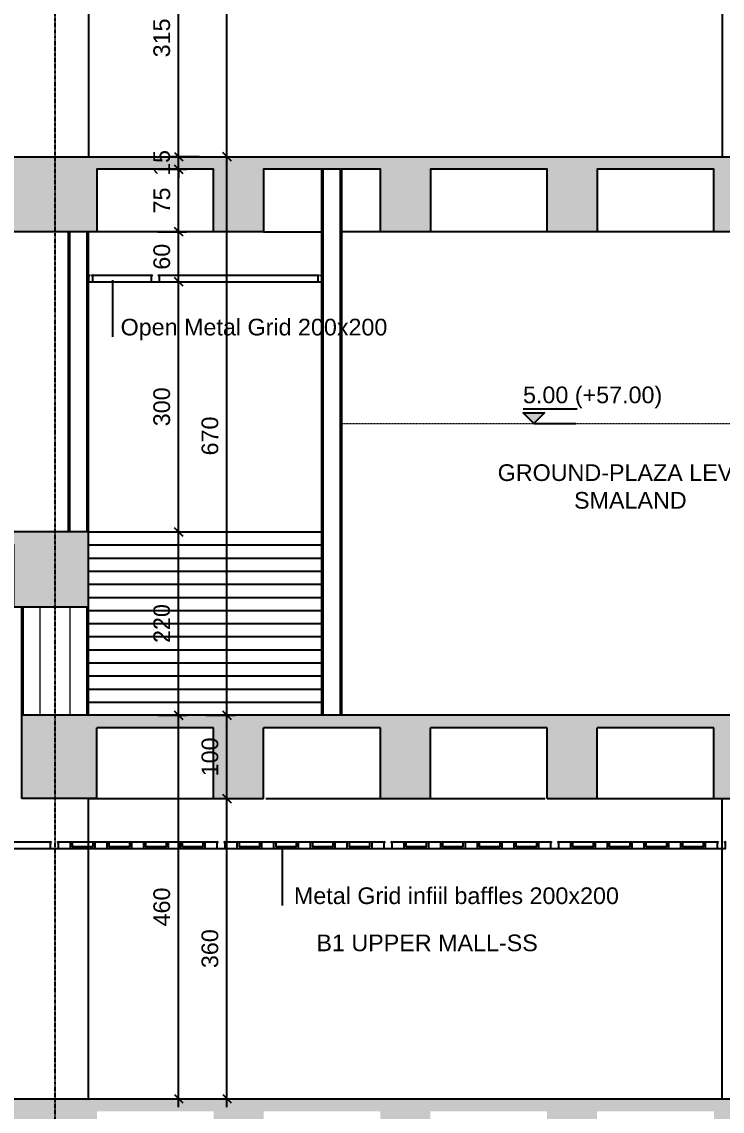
# Model space of a CAD drawing. Header units: centimetres. Extents: x -678439 to 71514, y -426864 to 8594.
# Drawn here: x 47670 to 48510, y 4885 to 6192 of the extents above; entities that cross this region are included whole.
import ezdxf

# ---------------------------------------------------------------- set-up
doc = ezdxf.new("R2010")
doc.units = ezdxf.units.CM
doc.header["$LTSCALE"] = 0.01
doc.header["$MEASUREMENT"] = 0
doc.header["$PDMODE"] = 3
for name, pattern in [('$0$CENTER', [50.8, 31.75, -6.35, 6.35, -6.35]), ('HIDDEN', [9.525, 6.35, -3.175]), ('K5LT_AXLED', [19.5, 15, -1.5, 1.5, -1.5])]:
    doc.linetypes.add(name, pattern=pattern)
doc.layers.get('0').update_dxf_attribs({"lineweight": 0})
doc.layers.get('DefPoints').update_dxf_attribs({"color": 200})
for name, color, linetype in [('$0$V-0_Axis', 8, '$0$CENTER'), ('AR-02', 152, 'Continuous'), ('METAL', 122, 'Continuous'), ('SIVA', 151, 'Continuous'), ('V-0_Dimension', 1, 'Continuous'), ('V-0_Elevation_015', 103, 'Continuous'), ('V-0_Hatch_Concrete', 252, 'Continuous'), ('V-0_Notation_Level_500', 2, 'Continuous'), ('V-0_Text_Tr', 7, 'Continuous'), ('V-2_Column', 160, 'Continuous')]:
    doc.layers.add(name, color=color, linetype=linetype)
doc.layers.add('AI-115', color=4, linetype='Continuous', lineweight=20)
doc.layers.add('AR-HIDDEN', color=9, linetype='HIDDEN', lineweight=18)
doc.styles.add('VIVA_100', font='arial.ttf', dxfattribs={"height": 20})
doc.dimstyles.new('VIVA_100', dxfattribs={"dimscale": 10, "dimtxt": 25, "dimasz": 1, "dimexe": 1, "dimexo": 1, "dimgap": 1, "dimtad": 1, "dimdec": 0, "dimzin": 3, "dimdsep": 46, "dimtxsty": 'VIVA_100', "dimblk": 'OBLIQUE', "dimcen": 0, "dimdle": 1, "dimclrd": 256, "dimclre": 256, "dimclrt": 256, "dimadec": 1, "dimazin": 0, "dimtfac": 0.75, "dimtdec": 0, "dimtix": 1, "dimtmove": 2, "dimatfit": 2, "dimldrblk": 'DOT', "dimfxlon": 1, "dimfrac": 1, "dimtolj": 1, "dimtzin": 0, "dimlwd": -1, "dimlwe": -1, "dimarcsym": 0})

# ---------------------------------------------------------------- blocks, each defined once
blk = doc.blocks.new('_OBLIQUE')
at = {"color": 0, "linetype": 'ByBlock'}
blk.add_line((-0.5, -0.5), (0.5, 0.5), dxfattribs=at)
blk = doc.blocks.new('*D88')
at = {"layer": 'DefPoints', "color": 0, "transparency": 16777216}
for p in [(47777.8, 5360), (47857.8, 5360), (47777.8, 4900)]:
    blk.add_point(p, dxfattribs=at)
at = {"layer": 'V-0_Dimension', "transparency": 16777216}
for p, q in [((47832.8, 5360), (47867.8, 5360)), ((47857.8, 4890), (47857.8, 5370)), ((47832.8, 4900), (47867.8, 4900))]:
    blk.add_line(p, q, dxfattribs=at)
at = {"layer": 'V-0_Dimension', "transparency": 16777216, "xscale": 10, "yscale": 10, "zscale": 10}
for p, rotation in [((47857.8, 5360), 90), ((47857.8, 4900), 270)]:
    blk.add_blockref('_OBLIQUE', p, dxfattribs=dict(at, rotation=rotation))
at = {"layer": 'V-0_Dimension', "transparency": 16777216, "insert": (47837.6, 5130), "char_height": 20, "attachment_point": 5, "rotation": 90, "style": 'VIVA_100'}
blk.add_mtext('\\A1;460 ', dxfattribs=at)
blk = doc.blocks.new('_DOT')
blk.add_line((-0.5, 0), (-1, 0))
at = {"const_width": 0.5}
blk.add_lwpolyline([(-0.25, 0, 1), (0.25, 0, 1)], format="xyb", close=True, dxfattribs=at)
blk = doc.blocks.new('*D89')
at = {"layer": 'DefPoints', "color": 0, "transparency": 16777216}
for p in [(47749.7, 5260), (47915.6, 5260), (47835.6, 4900)]:
    blk.add_point(p, dxfattribs=at)
at = {"layer": 'V-0_Dimension', "transparency": 16777216}
for p, q in [((47915.6, 4890), (47915.6, 5270)), ((47890.6, 5260), (47925.6, 5260)), ((47890.6, 4900), (47925.6, 4900))]:
    blk.add_line(p, q, dxfattribs=at)
at = {"layer": 'V-0_Dimension', "transparency": 16777216, "xscale": 10, "yscale": 10, "zscale": 10}
for p, rotation in [((47915.6, 5260), 90), ((47915.6, 4900), 270)]:
    blk.add_blockref('_OBLIQUE', p, dxfattribs=dict(at, rotation=rotation))
at = {"layer": 'V-0_Dimension', "transparency": 16777216, "insert": (47895.4, 5080), "char_height": 20, "attachment_point": 5, "rotation": 90, "style": 'VIVA_100'}
blk.add_mtext('\\A1;360 ', dxfattribs=at)
blk = doc.blocks.new('*D90')
at = {"layer": 'DefPoints', "color": 0, "transparency": 16777216}
for p in [(47814.7, 5360), (47915.6, 5360), (47749.7, 5260)]:
    blk.add_point(p, dxfattribs=at)
at = {"layer": 'V-0_Dimension', "transparency": 16777216}
for p, q in [((47890.6, 5360), (47925.6, 5360)), ((47915.6, 5250), (47915.6, 5370)), ((47890.6, 5260), (47925.6, 5260))]:
    blk.add_line(p, q, dxfattribs=at)
at = {"layer": 'V-0_Dimension', "transparency": 16777216, "xscale": 10, "yscale": 10, "zscale": 10}
for p, rotation in [((47915.6, 5360), 90), ((47915.6, 5260), 270)]:
    blk.add_blockref('_OBLIQUE', p, dxfattribs=dict(at, rotation=rotation))
at = {"layer": 'V-0_Dimension', "transparency": 16777216, "insert": (47895.4, 5310), "char_height": 20, "attachment_point": 5, "rotation": 90, "style": 'VIVA_100'}
blk.add_mtext('\\A1;100 ', dxfattribs=at)
blk = doc.blocks.new('*D152')
at = {"layer": 'DefPoints', "color": 0, "transparency": 16777216}
for p in [(47749.7, 5580), (47857.8, 5580), (47777.8, 5360)]:
    blk.add_point(p, dxfattribs=at)
at = {"layer": 'V-0_Dimension', "transparency": 16777216}
for p, q in [((47857.8, 5350), (47857.8, 5590)), ((47832.8, 5580), (47867.8, 5580)), ((47832.8, 5360), (47867.8, 5360))]:
    blk.add_line(p, q, dxfattribs=at)
at = {"layer": 'V-0_Dimension', "transparency": 16777216, "xscale": 10, "yscale": 10, "zscale": 10}
for p, rotation in [((47857.8, 5580), 90), ((47857.8, 5360), 270)]:
    blk.add_blockref('_OBLIQUE', p, dxfattribs=dict(at, rotation=rotation))
at = {"layer": 'V-0_Dimension', "transparency": 16777216, "insert": (47837.6, 5470), "char_height": 20, "attachment_point": 5, "rotation": 90, "style": 'VIVA_100'}
blk.add_mtext('\\A1;220 ', dxfattribs=at)
blk = doc.blocks.new('*D153')
at = {"layer": 'DefPoints', "color": 0, "transparency": 16777216}
for p in [(47749.7, 5880), (47857.8, 5880), (47749.7, 5580)]:
    blk.add_point(p, dxfattribs=at)
at = {"layer": 'V-0_Dimension', "transparency": 16777216}
for p, q in [((47857.8, 5570), (47857.8, 5890)), ((47832.8, 5880), (47867.8, 5880)), ((47832.8, 5580), (47867.8, 5580))]:
    blk.add_line(p, q, dxfattribs=at)
at = {"layer": 'V-0_Dimension', "transparency": 16777216, "xscale": 10, "yscale": 10, "zscale": 10}
for p, rotation in [((47857.8, 5880), 90), ((47857.8, 5580), 270)]:
    blk.add_blockref('_OBLIQUE', p, dxfattribs=dict(at, rotation=rotation))
at = {"layer": 'V-0_Dimension', "transparency": 16777216, "insert": (47837.6, 5730), "char_height": 20, "attachment_point": 5, "rotation": 90, "style": 'VIVA_100'}
blk.add_mtext('\\A1;300 ', dxfattribs=at)
blk = doc.blocks.new('*D154')
at = {"layer": 'DefPoints', "color": 0, "transparency": 16777216}
for p in [(47749.7, 5940), (47857.8, 5940), (47749.7, 5880)]:
    blk.add_point(p, dxfattribs=at)
at = {"layer": 'V-0_Dimension', "transparency": 16777216}
for p, q in [((47857.8, 5870), (47857.8, 5950)), ((47832.8, 5940), (47867.8, 5940)), ((47832.8, 5880), (47867.8, 5880))]:
    blk.add_line(p, q, dxfattribs=at)
at = {"layer": 'V-0_Dimension', "transparency": 16777216, "xscale": 10, "yscale": 10, "zscale": 10}
for p, rotation in [((47857.8, 5940), 90), ((47857.8, 5880), 270)]:
    blk.add_blockref('_OBLIQUE', p, dxfattribs=dict(at, rotation=rotation))
at = {"layer": 'V-0_Dimension', "transparency": 16777216, "insert": (47837.6, 5910), "char_height": 20, "attachment_point": 5, "rotation": 90, "style": 'VIVA_100'}
blk.add_mtext('\\A1;60 ', dxfattribs=at)
blk = doc.blocks.new('*D155')
at = {"layer": 'DefPoints', "color": 0, "transparency": 16777216}
for p in [(47759.7, 6015), (47857.8, 6015), (47749.7, 5940)]:
    blk.add_point(p, dxfattribs=at)
at = {"layer": 'V-0_Dimension', "transparency": 16777216}
for p, q in [((47857.8, 5930), (47857.8, 6025)), ((47832.8, 6015), (47867.8, 6015)), ((47832.8, 5940), (47867.8, 5940))]:
    blk.add_line(p, q, dxfattribs=at)
at = {"layer": 'V-0_Dimension', "transparency": 16777216, "xscale": 10, "yscale": 10, "zscale": 10}
for p, rotation in [((47857.8, 6015), 90), ((47857.8, 5940), 270)]:
    blk.add_blockref('_OBLIQUE', p, dxfattribs=dict(at, rotation=rotation))
at = {"layer": 'V-0_Dimension', "transparency": 16777216, "insert": (47837.7, 5977.5), "char_height": 20, "attachment_point": 5, "rotation": 90, "style": 'VIVA_100'}
blk.add_mtext('\\A1;75 ', dxfattribs=at)
blk = doc.blocks.new('*D156')
at = {"layer": 'DefPoints', "color": 0, "transparency": 16777216}
for p in [(47857.8, 6030), (49569.7, 6030), (47749.7, 6015)]:
    blk.add_point(p, dxfattribs=at)
at = {"layer": 'V-0_Dimension', "transparency": 16777216}
for p, q in [((47857.8, 6030), (47857.8, 6040)), ((47882.8, 6030), (47847.8, 6030)), ((47857.8, 6015), (47857.8, 6030)), ((47832.8, 6015), (47867.8, 6015)), ((47857.8, 6015), (47857.8, 6005))]:
    blk.add_line(p, q, dxfattribs=at)
at = {"layer": 'V-0_Dimension', "transparency": 16777216, "xscale": 10, "yscale": 10, "zscale": 10}
for p, rotation in [((47857.8, 6030), 270), ((47857.8, 6015), 90)]:
    blk.add_blockref('_OBLIQUE', p, dxfattribs=dict(at, rotation=rotation))
at = {"layer": 'V-0_Dimension', "transparency": 16777216, "insert": (47837.6, 6022.5), "char_height": 20, "attachment_point": 5, "rotation": 90, "style": 'VIVA_100'}
blk.add_mtext('\\A1;15 ', dxfattribs=at)
blk = doc.blocks.new('*D127')
at = {"layer": 'DefPoints', "color": 0, "transparency": 16777216}
for p in [(47749.7, 6030), (47915.6, 6030), (47814.7, 5360)]:
    blk.add_point(p, dxfattribs=at)
at = {"layer": 'V-0_Dimension', "transparency": 16777216}
for p, q in [((47915.6, 5350), (47915.6, 6040)), ((47890.6, 6030), (47925.6, 6030)), ((47890.6, 5360), (47925.6, 5360))]:
    blk.add_line(p, q, dxfattribs=at)
at = {"layer": 'V-0_Dimension', "transparency": 16777216, "xscale": 10, "yscale": 10, "zscale": 10}
for p, rotation in [((47915.6, 6030), 90), ((47915.6, 5360), 270)]:
    blk.add_blockref('_OBLIQUE', p, dxfattribs=dict(at, rotation=rotation))
at = {"layer": 'V-0_Dimension', "transparency": 16777216, "insert": (47895.4, 5695), "char_height": 20, "attachment_point": 5, "rotation": 90, "style": 'VIVA_100'}
blk.add_mtext('\\A1;670 ', dxfattribs=at)
blk = doc.blocks.new('*D128')
at = {"layer": 'DefPoints', "color": 0, "transparency": 16777216}
for p in [(47749.7, 6330), (47857.8, 6330), (47759.7, 6015)]:
    blk.add_point(p, dxfattribs=at)
at = {"layer": 'V-0_Dimension', "transparency": 16777216}
for p, q in [((47857.8, 6005), (47857.8, 6340)), ((47832.8, 6330), (47867.8, 6330)), ((47832.8, 6015), (47867.8, 6015))]:
    blk.add_line(p, q, dxfattribs=at)
at = {"layer": 'V-0_Dimension', "transparency": 16777216, "xscale": 10, "yscale": 10, "zscale": 10}
for p, rotation in [((47857.8, 6330), 90), ((47857.8, 6015), 270)]:
    blk.add_blockref('_OBLIQUE', p, dxfattribs=dict(at, rotation=rotation))
at = {"layer": 'V-0_Dimension', "transparency": 16777216, "insert": (47837.6, 6172.5), "char_height": 20, "attachment_point": 5, "rotation": 90, "style": 'VIVA_100'}
blk.add_mtext('\\A1;315 ', dxfattribs=at)
blk = doc.blocks.new('*D129')
at = {"layer": 'DefPoints', "color": 0, "transparency": 16777216}
for p in [(47709.7, 6580), (47915.6, 6580), (47749.7, 6030)]:
    blk.add_point(p, dxfattribs=at)
at = {"layer": 'V-0_Dimension', "transparency": 16777216}
for p, q in [((47915.6, 6020), (47915.6, 6590)), ((47890.6, 6580), (47925.6, 6580)), ((47890.6, 6030), (47925.6, 6030))]:
    blk.add_line(p, q, dxfattribs=at)
at = {"layer": 'V-0_Dimension', "transparency": 16777216, "xscale": 10, "yscale": 10, "zscale": 10}
for p, rotation in [((47915.6, 6580), 90), ((47915.6, 6030), 270)]:
    blk.add_blockref('_OBLIQUE', p, dxfattribs=dict(at, rotation=rotation))
at = {"layer": 'V-0_Dimension', "transparency": 16777216, "insert": (47895.4, 6305), "char_height": 20, "attachment_point": 5, "rotation": 90, "style": 'VIVA_100'}
blk.add_mtext('\\A1;550 ', dxfattribs=at)
blk = doc.blocks.new('*U83')
blk.add_hatch(color=256).paths.add_polyline_path([(12.8, 12.8), (-12.8, 12.8), (0, 0)])
for p, q in [((-12.8, 17.4), (52.2, 17.4)), ((0, 0), (50.4, 0))]:
    blk.add_line(p, q)
blk.add_lwpolyline([(0, 0), (-12.8, 12.8), (12.8, 12.8)], close=True)
at = {"style": 'VIVA_100'}
blk.add_attdef('%%P0.00', (-12.8, 24.3), '', height=20, dxfattribs=at)
blk = doc.blocks.new('kot-b-b')
at = {"layer": 'V-0_Notation_Level_500', "transparency": 33554687}
blk.add_blockref('*U83', (19399.4, 5700), dxfattribs=at).add_auto_attribs({'%%P0.00': '5.00 (+57.00)'})

msp = doc.modelspace()

# ---------------------------------------------------------------- hatches: boundary and pattern name
at = {"layer": 'V-0_Hatch_Concrete', "transparency": 33554534}
h = msp.add_hatch(color=256, dxfattribs=at)
h.dxf.hatch_style = 1
h.paths.add_polyline_path([(48599.7, 6015), (48599.7, 5940), (48499.7, 5940), (48499.7, 6015), (48359.7, 6015), (48359.7, 5940), (48299.7, 5940), (48299.7, 6015), (48159.7, 6015), (48159.7, 5940), (48099.7, 5940), (48099.7, 6015), (47959.7, 6015), (47959.7, 5940), (47899.7, 5940), (47899.7, 6015), (47759.7, 6015), (47759.7, 5940), (47659.7, 5940), (47659.7, 6015), (47519.7, 6015), (47519.7, 5940), (47459.7, 5940), (47459.7, 6015), (47319.7, 6015), (47319.7, 5940), (47259.7, 5940), (47259.7, 6015), (47119.7, 6015), (47119.7, 5940), (47059.7, 5940), (47059.7, 6015), (46919.7, 6015), (46919.7, 5940), (46829.7, 5940), (46829.7, 6030), (49929.7, 6030), (49929.7, 5940), (49869.7, 5940), (49869.7, 6015), (49639.7, 6015), (49639.7, 5940), (49579.7, 5940), (49579.7, 6015), (49439.7, 6015), (49439.7, 5940), (49339.7, 5940), (49339.7, 6015), (49199.7, 6015), (49199.7, 5940), (49139.7, 5940), (49139.7, 6015), (48999.7, 6015), (48999.7, 5940), (48939.7, 5940), (48939.7, 6015), (48799.7, 6015), (48799.7, 5940), (48739.7, 5940), (48739.7, 6015)])
h = msp.add_hatch(color=256, dxfattribs=at)
h.dxf.hatch_style = 1
h.paths.add_polyline_path([(46619.7, 5490), (46679.7, 5490), (46679.7, 5565), (46819.7, 5565), (46819.7, 5490), (46919.7, 5490), (46919.7, 5565), (47059.7, 5565), (47059.7, 5490), (47119.7, 5490), (47119.7, 5565), (47259.7, 5565), (47259.7, 5490), (47319.7, 5490), (47319.7, 5565), (47459.7, 5565), (47459.7, 5490), (47519.7, 5490), (47519.7, 5565), (47659.7, 5565), (47659.7, 5490), (47749.7, 5490), (47749.7, 5580), (41635.7, 5580), (41635.7, 5565), (41789.7, 5565), (41789.7, 5520), (41879.7, 5520), (41879.7, 5565), (42019.7, 5565), (42019.7, 5520), (42079.7, 5520), (42079.7, 5565), (42219.7, 5565), (42219.7, 5490), (42279.7, 5490), (42279.7, 5565), (42419.7, 5565), (42419.7, 5490), (42479.7, 5490), (42479.7, 5565), (42619.7, 5565), (42619.7, 5490), (42719.7, 5490), (42719.7, 5565), (42859.7, 5565), (42859.7, 5490), (42919.7, 5490), (42919.7, 5565), (43059.7, 5565), (43059.7, 5490), (43119.7, 5490), (43119.7, 5565), (43259.7, 5565), (43259.7, 5490), (43319.7, 5490), (43319.7, 5565), (43459.7, 5565), (43459.7, 5490), (43559.7, 5490), (43559.7, 5565), (43699.7, 5565), (43699.7, 5490), (43759.7, 5490), (43759.7, 5565), (43899.7, 5565), (43899.7, 5490), (43959.7, 5490), (43959.7, 5565), (44099.7, 5565), (44099.7, 5490), (44159.7, 5490), (44159.7, 5565), (44299.7, 5565), (44299.7, 5490), (44399.7, 5490), (44399.7, 5565), (44539.7, 5565), (44539.7, 5490), (44599.7, 5490), (44599.7, 5565), (44739.7, 5565), (44739.7, 5490), (44799.7, 5490), (44799.7, 5565), (44939.7, 5565), (44939.7, 5490), (44999.7, 5490), (44999.7, 5565), (45139.7, 5565), (45139.7, 5490), (45239.7, 5490), (45239.7, 5565), (45379.7, 5565), (45379.7, 5490), (45439.7, 5490), (45439.7, 5565), (45579.7, 5565), (45579.7, 5490), (45639.7, 5490), (45639.7, 5565), (45779.7, 5565), (45779.7, 5490), (45839.7, 5490), (45839.7, 5565), (45979.7, 5565), (45979.7, 5490), (46079.7, 5490), (46079.7, 5565), (46219.7, 5565), (46219.7, 5490), (46279.7, 5490), (46279.7, 5565), (46419.7, 5565), (46419.7, 5490), (46479.7, 5490), (46479.7, 5565), (46619.7, 5565)])
h = msp.add_hatch(color=256, dxfattribs=at)
h.dxf.hatch_style = 1
h.paths.add_polyline_path([(48159.7, 5345), (48299.7, 5345), (48299.7, 5260), (48359.7, 5260), (48359.7, 5345), (48499.7, 5345), (48499.7, 5260), (48599.7, 5260), (48599.7, 5345), (48739.7, 5345), (48739.7, 5260), (48799.7, 5260), (48799.7, 5345), (48939.7, 5345), (48939.7, 5260), (48999.7, 5260), (48999.7, 5345), (49139.7, 5345), (49139.7, 5260), (49199.7, 5260), (49199.7, 5345), (49339.7, 5345), (49339.7, 5260), (49439.7, 5260), (49439.7, 5343), (49869.7, 5343), (49869.7, 5310), (49929.7, 5310), (49929.7, 5360), (47669.7, 5360), (47669.7, 5260), (47759.7, 5260), (47759.7, 5345), (47899.7, 5345), (47899.7, 5260), (47959.7, 5260), (47959.7, 5345), (48099.7, 5345), (48099.7, 5260), (48159.7, 5260)])
h = msp.add_hatch(color=256, dxfattribs=at)
h.dxf.hatch_style = 1
h.paths.add_polyline_path([(41789.7, 4850), (41879.7, 4850), (41879.7, 4885), (42019.7, 4885), (42019.7, 4830), (42079.7, 4830), (42079.7, 4885), (42219.7, 4885), (42219.7, 4800), (42279.7, 4800), (42279.7, 4885), (42419.7, 4885), (42419.7, 4800), (42479.7, 4800), (42479.7, 4885), (42619.7, 4885), (42619.7, 4800), (42719.7, 4800), (42719.7, 4885), (42859.7, 4885), (42859.7, 4800), (42919.7, 4800), (42919.7, 4885), (43059.7, 4885), (43059.7, 4800), (43119.7, 4800), (43119.7, 4885), (43259.7, 4885), (43259.7, 4800), (43319.7, 4800), (43319.7, 4885), (43459.7, 4885), (43459.7, 4800), (43559.7, 4800), (43559.7, 4885), (43699.7, 4885), (43699.7, 4800), (43759.7, 4800), (43759.7, 4885), (43899.7, 4885), (43899.7, 4800), (43959.7, 4800), (43959.7, 4885), (44099.7, 4885), (44099.7, 4800), (44159.7, 4800), (44159.7, 4885), (44299.7, 4885), (44299.7, 4800), (44399.7, 4800), (44399.7, 4885), (44539.7, 4885), (44539.7, 4800), (44599.7, 4800), (44599.7, 4885), (44739.7, 4885), (44739.7, 4800), (44799.7, 4800), (44799.7, 4885), (44939.7, 4885), (44939.7, 4800), (44999.7, 4800), (44999.7, 4885), (45139.7, 4885), (45139.7, 4800), (45239.7, 4800), (45239.7, 4885), (45379.7, 4885), (45379.7, 4800), (45439.7, 4800), (45439.7, 4885), (45579.7, 4885), (45579.7, 4800), (45639.7, 4800), (45639.7, 4885), (45779.7, 4885), (45779.7, 4800), (45839.7, 4800), (45839.7, 4885), (45979.7, 4885), (45979.7, 4800), (46079.7, 4800), (46079.7, 4885), (46219.7, 4885), (46219.7, 4800), (46279.7, 4800), (46279.7, 4885), (46419.7, 4885), (46419.7, 4800), (46479.7, 4800), (46479.7, 4885), (46619.7, 4885), (46619.7, 4800), (46679.7, 4800), (46679.7, 4885), (46819.7, 4885), (46819.7, 4800), (46919.7, 4800), (46919.7, 4885), (47059.7, 4885), (47059.7, 4800), (47119.7, 4800), (47119.7, 4885), (47259.7, 4885), (47259.7, 4800), (47319.7, 4800), (47319.7, 4885), (47459.7, 4885), (47459.7, 4800), (47519.7, 4800), (47519.7, 4885), (47659.7, 4885), (47659.7, 4800), (47759.7, 4800), (47759.7, 4885), (47899.7, 4885), (47899.7, 4800), (47959.7, 4800), (47959.7, 4885), (48099.7, 4885), (48099.7, 4800), (48159.7, 4800), (48159.7, 4885), (48299.7, 4885), (48299.7, 4800), (48359.7, 4800), (48359.7, 4885), (48499.7, 4885), (48499.7, 4800), (48599.7, 4800), (48599.7, 4885), (48739.7, 4885), (48739.7, 4800), (48799.7, 4800), (48799.7, 4885), (48939.7, 4885), (48939.7, 4800), (48999.7, 4800), (48999.7, 4885), (49139.7, 4885), (49139.7, 4800), (49199.7, 4800), (49199.7, 4885), (49339.7, 4885), (49339.7, 4835), (49439.7, 4835), (49439.7, 4870), (49869.7, 4870), (49869.7, 4835), (49929.7, 4835), (49929.7, 4885), (49439.7, 4885), (49439.7, 4900), (41369.7, 4900), (41369.7, 4850), (41469.7, 4850), (41469.7, 4885), (41578.7, 4885), (41578.7, 4850), (41628.7, 4850), (41628.7, 4885), (41789.7, 4885)], flags=17)
h.paths.add_polyline_path([(41789.7, 4850), (41879.7, 4850)], flags=0)
h.paths.add_polyline_path([(41879.7, 4850), (41789.7, 4850), (41789.7, 4885), (41628.7, 4885), (41628.7, 4850), (41578.7, 4850), (41578.7, 4885), (41469.7, 4885), (41469.7, 4850), (41369.7, 4850), (41369.7, 4900), (49439.7, 4900), (49439.7, 4885), (49929.7, 4885), (49929.7, 4835), (49869.7, 4835), (49869.7, 4870), (49439.7, 4870), (49439.7, 4835), (49339.7, 4835), (49339.7, 4885), (49199.7, 4885), (49199.7, 4800), (49139.7, 4800), (49139.7, 4885), (48999.7, 4885), (48999.7, 4800), (48939.7, 4800), (48939.7, 4885), (48799.7, 4885), (48799.7, 4800), (48739.7, 4800), (48739.7, 4885), (48599.7, 4885), (48599.7, 4800), (48499.7, 4800), (48499.7, 4885), (48359.7, 4885), (48359.7, 4800), (48299.7, 4800), (48299.7, 4885), (48159.7, 4885), (48159.7, 4800), (48099.7, 4800), (48099.7, 4885), (47959.7, 4885), (47959.7, 4800), (47899.7, 4800), (47899.7, 4885), (47759.7, 4885), (47759.7, 4800), (47659.7, 4800), (47659.7, 4885), (47519.7, 4885), (47519.7, 4800), (47459.7, 4800), (47459.7, 4885), (47319.7, 4885), (47319.7, 4800), (47259.7, 4800), (47259.7, 4885), (47119.7, 4885), (47119.7, 4800), (47059.7, 4800), (47059.7, 4885), (46919.7, 4885), (46919.7, 4800), (46819.7, 4800), (46819.7, 4885), (46679.7, 4885), (46679.7, 4800), (46619.7, 4800), (46619.7, 4885), (46479.7, 4885), (46479.7, 4800), (46419.7, 4800), (46419.7, 4885), (46279.7, 4885), (46279.7, 4800), (46219.7, 4800), (46219.7, 4885), (46079.7, 4885), (46079.7, 4800), (45979.7, 4800), (45979.7, 4885), (45839.7, 4885), (45839.7, 4800), (45779.7, 4800), (45779.7, 4885), (45639.7, 4885), (45639.7, 4800), (45579.7, 4800), (45579.7, 4885), (45439.7, 4885), (45439.7, 4800), (45379.7, 4800), (45379.7, 4885), (45239.7, 4885), (45239.7, 4800), (45139.7, 4800), (45139.7, 4885), (44999.7, 4885), (44999.7, 4800), (44939.7, 4800), (44939.7, 4885), (44799.7, 4885), (44799.7, 4800), (44739.7, 4800), (44739.7, 4885), (44599.7, 4885), (44599.7, 4800), (44539.7, 4800), (44539.7, 4885), (44399.7, 4885), (44399.7, 4800), (44299.7, 4800), (44299.7, 4885), (44159.7, 4885), (44159.7, 4800), (44099.7, 4800), (44099.7, 4885), (43959.7, 4885), (43959.7, 4800), (43899.7, 4800), (43899.7, 4885), (43759.7, 4885), (43759.7, 4800), (43699.7, 4800), (43699.7, 4885), (43559.7, 4885), (43559.7, 4800), (43459.7, 4800), (43459.7, 4885), (43319.7, 4885), (43319.7, 4800), (43259.7, 4800), (43259.7, 4885), (43119.7, 4885), (43119.7, 4800), (43059.7, 4800), (43059.7, 4885), (42919.7, 4885), (42919.7, 4800), (42859.7, 4800), (42859.7, 4885), (42719.7, 4885), (42719.7, 4800), (42619.7, 4800), (42619.7, 4885), (42479.7, 4885), (42479.7, 4800), (42419.7, 4800), (42419.7, 4885), (42279.7, 4885), (42279.7, 4800), (42219.7, 4800), (42219.7, 4885), (42079.7, 4885), (42079.7, 4830), (42019.7, 4830), (42019.7, 4885), (41879.7, 4885)], flags=17)
h = msp.add_hatch(color=256, dxfattribs=at)
h.dxf.hatch_style = 1
h.paths.add_polyline_path([(46679.7, 4885), (46819.7, 4885), (46819.7, 4800), (46919.7, 4800), (46919.7, 4885), (47059.7, 4885), (47059.7, 4800), (47119.7, 4800), (47119.7, 4885), (47259.7, 4885), (47259.7, 4800), (47319.7, 4800), (47319.7, 4885), (47459.7, 4885), (47459.7, 4800), (47519.7, 4800), (47519.7, 4885), (47659.7, 4885), (47659.7, 4800), (47759.7, 4800), (47759.7, 4885), (47899.7, 4885), (47899.7, 4800), (47959.7, 4800), (47959.7, 4885), (48099.7, 4885), (48099.7, 4800), (48159.7, 4800), (48159.7, 4885), (48299.7, 4885), (48299.7, 4800), (48359.7, 4800), (48359.7, 4885), (48499.7, 4885), (48499.7, 4800), (48599.7, 4800), (48599.7, 4885), (48739.7, 4885), (48739.7, 4800), (48799.7, 4800), (48799.7, 4885), (48939.7, 4885), (48939.7, 4800), (48999.7, 4800), (48999.7, 4885), (49139.7, 4885), (49139.7, 4800), (49199.7, 4800), (49199.7, 4885), (49339.7, 4885), (49339.7, 4835), (49439.7, 4835), (49439.7, 4870), (49869.7, 4870), (49869.7, 4835), (49929.7, 4835), (49929.7, 4885), (49439.7, 4885), (49439.7, 4900), (41369.7, 4900), (41369.7, 4850), (41469.7, 4850), (41469.7, 4885), (41578.7, 4885), (41578.7, 4850), (41628.7, 4850), (41628.7, 4885), (41789.7, 4885), (41789.7, 4850), (41879.7, 4850), (41879.7, 4885), (42019.7, 4885), (42019.7, 4830), (42079.7, 4830), (42079.7, 4885), (42219.7, 4885), (42219.7, 4800), (42279.7, 4800), (42279.7, 4885), (42419.7, 4885), (42419.7, 4800), (42479.7, 4800), (42479.7, 4885), (42619.7, 4885), (42619.7, 4800), (42719.7, 4800), (42719.7, 4885), (42859.7, 4885), (42859.7, 4800), (42919.7, 4800), (42919.7, 4885), (43059.7, 4885), (43059.7, 4800), (43119.7, 4800), (43119.7, 4885), (43259.7, 4885), (43259.7, 4800), (43319.7, 4800), (43319.7, 4885), (43459.7, 4885), (43459.7, 4800), (43559.7, 4800), (43559.7, 4885), (43699.7, 4885), (43699.7, 4800), (43759.7, 4800), (43759.7, 4885), (43899.7, 4885), (43899.7, 4800), (43959.7, 4800), (43959.7, 4885), (44099.7, 4885), (44099.7, 4800), (44159.7, 4800), (44159.7, 4885), (44299.7, 4885), (44299.7, 4800), (44399.7, 4800), (44399.7, 4885), (44539.7, 4885), (44539.7, 4800), (44599.7, 4800), (44599.7, 4885), (44739.7, 4885), (44739.7, 4800), (44799.7, 4800), (44799.7, 4885), (44939.7, 4885), (44939.7, 4800), (44999.7, 4800), (44999.7, 4885), (45139.7, 4885), (45139.7, 4800), (45239.7, 4800), (45239.7, 4885), (45379.7, 4885), (45379.7, 4800), (45439.7, 4800), (45439.7, 4885), (45579.7, 4885), (45579.7, 4800), (45639.7, 4800), (45639.7, 4885), (45779.7, 4885), (45779.7, 4800), (45839.7, 4800), (45839.7, 4885), (45979.7, 4885), (45979.7, 4800), (46079.7, 4800), (46079.7, 4885), (46219.7, 4885), (46219.7, 4800), (46279.7, 4800), (46279.7, 4885), (46419.7, 4885), (46419.7, 4800), (46479.7, 4800), (46479.7, 4885), (46619.7, 4885), (46619.7, 4800), (46679.7, 4800)])

# ---------------------------------------------------------------- linework, layer by layer
at = {"layer": '$0$V-0_Axis'}
msp.add_line((47709.7, 1440), (47709.7, 8296.2), dxfattribs=at)
at = {"layer": 'AI-115', "ltscale": 0.3}
for p, q in [((48031.7, 5360), (48031.7, 6015)), ((48051.7, 5360), (48051.7, 6015)), ((47727.7, 5580), (47727.7, 5940)), ((47747.7, 5580), (47747.7, 5940)), ((47671.7, 5360), (47671.7, 5490)), ((47691.7, 5360), (47691.7, 5490)), ((47727.7, 5360), (47727.7, 5490)), ((47747.7, 5360), (47747.7, 5490))]:
    msp.add_line(p, q, dxfattribs=at)
at = {"layer": 'AR-02'}
for p, q in [((47754.7, 5888), (47824.7, 5888)), ((47834.7, 5888), (48024.7, 5888)), ((47834.7, 5888), (47843.7, 5888)), ((47754.7, 5880), (47843.7, 5880)), ((47834.7, 5880), (48024.7, 5880)), ((47513.7, 5208), (47703.7, 5208)), ((47713.7, 5208), (47903.7, 5208)), ((47913.7, 5208), (48103.7, 5208)), ((48113.7, 5208), (48303.7, 5208)), ((48313.7, 5208), (48503.7, 5208)), ((47513.7, 5200), (47703.7, 5200)), ((47713.7, 5200), (47903.7, 5200)), ((47913.7, 5200), (48103.7, 5200)), ((48113.7, 5200), (48303.7, 5200)), ((48313.7, 5200), (48503.7, 5200))]:
    msp.add_line(p, q, dxfattribs=at)
for points in [[(47727.7, 5208), (47727.7, 5200), (47757.7, 5200), (47757.7, 5208)], [(47730.2, 5208), (47730.2, 5202.5), (47755.2, 5202.5), (47755.2, 5208)], [(47771.7, 5208), (47771.7, 5200), (47801.7, 5200), (47801.7, 5208)], [(47774.2, 5208), (47774.2, 5202.5), (47799.2, 5202.5), (47799.2, 5208)], [(47815.7, 5208), (47815.7, 5200), (47845.7, 5200), (47845.7, 5208)], [(47818.2, 5208), (47818.2, 5202.5), (47843.2, 5202.5), (47843.2, 5208)], [(47859.7, 5208), (47859.7, 5200), (47889.7, 5200), (47889.7, 5208)], [(47862.2, 5208), (47862.2, 5202.5), (47887.2, 5202.5), (47887.2, 5208)], [(47927.7, 5208), (47927.7, 5200), (47957.7, 5200), (47957.7, 5208)], [(47930.2, 5208), (47930.2, 5202.5), (47955.2, 5202.5), (47955.2, 5208)], [(47971.7, 5208), (47971.7, 5200), (48001.7, 5200), (48001.7, 5208)], [(47974.2, 5208), (47974.2, 5202.5), (47999.2, 5202.5), (47999.2, 5208)], [(48015.7, 5208), (48015.7, 5200), (48045.7, 5200), (48045.7, 5208)], [(48018.2, 5208), (48018.2, 5202.5), (48043.2, 5202.5), (48043.2, 5208)], [(48059.7, 5208), (48059.7, 5200), (48089.7, 5200), (48089.7, 5208)], [(48062.2, 5208), (48062.2, 5202.5), (48087.2, 5202.5), (48087.2, 5208)], [(48127.7, 5208), (48127.7, 5200), (48157.7, 5200), (48157.7, 5208)], [(48130.2, 5208), (48130.2, 5202.5), (48155.2, 5202.5), (48155.2, 5208)], [(48171.7, 5208), (48171.7, 5200), (48201.7, 5200), (48201.7, 5208)], [(48174.2, 5208), (48174.2, 5202.5), (48199.2, 5202.5), (48199.2, 5208)], [(48215.7, 5208), (48215.7, 5200), (48245.7, 5200), (48245.7, 5208)], [(48218.2, 5208), (48218.2, 5202.5), (48243.2, 5202.5), (48243.2, 5208)], [(48259.7, 5208), (48259.7, 5200), (48289.7, 5200), (48289.7, 5208)], [(48262.2, 5208), (48262.2, 5202.5), (48287.2, 5202.5), (48287.2, 5208)], [(48327.7, 5208), (48327.7, 5200), (48357.7, 5200), (48357.7, 5208)], [(48330.2, 5208), (48330.2, 5202.5), (48355.2, 5202.5), (48355.2, 5208)], [(48371.7, 5208), (48371.7, 5200), (48401.7, 5200), (48401.7, 5208)], [(48374.2, 5208), (48374.2, 5202.5), (48399.2, 5202.5), (48399.2, 5208)], [(48415.7, 5208), (48415.7, 5200), (48445.7, 5200), (48445.7, 5208)], [(48418.2, 5208), (48418.2, 5202.5), (48443.2, 5202.5), (48443.2, 5208)], [(48459.7, 5208), (48459.7, 5200), (48489.7, 5200), (48489.7, 5208)], [(48462.2, 5208), (48462.2, 5202.5), (48487.2, 5202.5), (48487.2, 5208)]]:
    msp.add_lwpolyline(points, dxfattribs=at)
at = {"layer": 'AR-HIDDEN', "color": 1, "linetype": 'K5LT_AXLED', "transparency": 33554687}
msp.add_line((48053.7, 5710), (48788.7, 5710), dxfattribs=at)
msp.add_lwpolyline([(47749.7, 5880), (48029.7, 5880)], dxfattribs=at)
at = {"layer": 'METAL'}
for points in [[(47751.7, 5887), (47749.7, 5888), (47749.7, 5880), (47754.7, 5880), (47754.7, 5888), (47752.7, 5887)], [(47826.7, 5887), (47824.7, 5888), (47824.7, 5880), (47834.7, 5880), (47834.7, 5888), (47832.7, 5887)], [(48026.7, 5887), (48024.7, 5888), (48024.7, 5880), (48029.7, 5880), (48029.7, 5888), (48027.7, 5887)], [(47705.7, 5207), (47703.7, 5208), (47703.7, 5200), (47713.7, 5200), (47713.7, 5208), (47711.7, 5207)], [(47905.7, 5207), (47903.7, 5208), (47903.7, 5200), (47913.7, 5200), (47913.7, 5208), (47911.7, 5207)], [(48105.7, 5207), (48103.7, 5208), (48103.7, 5200), (48113.7, 5200), (48113.7, 5208), (48111.7, 5207)], [(48305.7, 5207), (48303.7, 5208), (48303.7, 5200), (48313.7, 5200), (48313.7, 5208), (48311.7, 5207)], [(48505.7, 5207), (48503.7, 5208), (48503.7, 5200), (48513.7, 5200), (48513.7, 5208), (48511.7, 5207)]]:
    msp.add_lwpolyline(points, dxfattribs=at)
at = {"layer": 'SIVA'}
for p, q in [((48029.7, 5360), (48029.7, 6015)), ((48053.7, 5360), (48053.7, 6015)), ((47725.7, 5580), (47725.7, 5940)), ((47749.7, 5580), (47749.7, 5940)), ((47669.7, 5360), (47669.7, 5490)), ((47749.7, 5360), (47749.7, 5490))]:
    msp.add_line(p, q, dxfattribs=at)
at = {"layer": 'V-0_Elevation_015', "ltscale": 0.3}
for p, q in [((47749.7, 6460), (47749.7, 6030)), ((48509.7, 6460), (48509.7, 6030)), ((47749.7, 5580), (48029.7, 5580)), ((47749.7, 5564.3), (48029.7, 5564.3)), ((47749.7, 5548.6), (48029.7, 5548.6)), ((47749.7, 5532.9), (48029.7, 5532.9)), ((47749.7, 5517.1), (48029.7, 5517.1)), ((47749.7, 5501.4), (48029.7, 5501.4)), ((47749.7, 5485.7), (48029.7, 5485.7)), ((47749.7, 5470), (48029.7, 5470)), ((47749.7, 5454.3), (48029.7, 5454.3)), ((47749.7, 5438.6), (48029.7, 5438.6)), ((47749.7, 5422.9), (48029.7, 5422.9)), ((47749.7, 5407.1), (48029.7, 5407.1)), ((47749.7, 5391.4), (48029.7, 5391.4)), ((47749.7, 5375.7), (48029.7, 5375.7)), ((47749.7, 4900), (47749.7, 5260)), ((47749.7, 5260), (47902.2, 5260)), ((47962.2, 5260), (48099.7, 5260)), ((48159.7, 5260), (48297.2, 5260)), ((48357.2, 5260), (48509.7, 5260)), ((48509.7, 4900), (48509.7, 5260))]:
    msp.add_line(p, q, dxfattribs=at)
at = {"layer": 'V-0_Elevation_015'}
for p, q in [((47899.7, 5940), (47759.7, 5940)), ((47959.7, 5940), (48029.7, 5940)), ((48099.7, 5940), (48053.7, 5940)), ((48299.7, 5940), (48159.7, 5940)), ((48499.7, 5940), (48359.7, 5940))]:
    msp.add_line(p, q, dxfattribs=at)
at = {"layer": 'V-0_Text_Tr'}
for p, q in [((47778.3, 5882.1), (47778.3, 5813.9)), ((47982.2, 5131.8), (47982.2, 5200))]:
    msp.add_line(p, q, dxfattribs=at)
at = {"layer": 'V-2_Column', "ltscale": 200, "transparency": 33554687}
for p, q in [((49929.7, 5360), (47669.7, 5360)), ((47669.7, 5260), (47669.7, 5360)), ((47759.7, 5260), (47759.7, 5345)), ((47899.7, 5345), (47759.7, 5345)), ((47899.7, 5260), (47899.7, 5345)), ((47959.7, 5260), (47959.7, 5345)), ((48099.7, 5345), (47959.7, 5345)), ((48099.7, 5260), (48099.7, 5345)), ((48159.7, 5260), (48159.7, 5345)), ((48299.7, 5345), (48159.7, 5345)), ((48299.7, 5260), (48299.7, 5345)), ((48359.7, 5260), (48359.7, 5345)), ((48499.7, 5345), (48359.7, 5345)), ((48499.7, 5260), (48499.7, 5345)), ((47759.7, 5260), (47669.7, 5260)), ((47899.7, 5260), (47959.7, 5260)), ((48099.7, 5260), (48159.7, 5260)), ((48299.7, 5260), (48359.7, 5260)), ((48499.7, 5260), (48599.7, 5260))]:
    msp.add_line(p, q, dxfattribs=at)
for points in [[(46829.7, 6030), (49929.7, 6030)], [(48599.7, 5940), (48499.7, 5940), (48499.7, 6015), (48359.7, 6015), (48359.7, 5940), (48299.7, 5940), (48299.7, 6015), (48159.7, 6015), (48159.7, 5940), (48099.7, 5940), (48099.7, 6015), (47959.7, 6015), (47959.7, 5940), (47899.7, 5940), (47899.7, 6015), (47759.7, 6015), (47759.7, 5940), (47659.7, 5940)], [(46819.7, 5490), (46919.7, 5490), (46919.7, 5565), (47059.7, 5565), (47059.7, 5490), (47119.7, 5490), (47119.7, 5565), (47259.7, 5565), (47259.7, 5490), (47319.7, 5490), (47319.7, 5565), (47459.7, 5565), (47459.7, 5490), (47519.7, 5490), (47519.7, 5565), (47659.7, 5565), (47659.7, 5490), (47749.7, 5490), (47749.7, 5580), (41635.7, 5580)], [(41369.7, 4900), (49439.7, 4900), (49439.7, 4885)]]:
    msp.add_lwpolyline(points, dxfattribs=at)

# ---------------------------------------------------------------- block references
at = {"layer": 'V-0_Notation_Level_500'}
msp.add_blockref('kot-b-b', (28884.2, 10), dxfattribs=at)

# ---------------------------------------------------------------- texts
at = {"layer": 'V-0_Text_Tr', "style": 'VIVA_100'}
for s, p in [('Open Metal Grid 200x200', (47788.2, 5815.6)), (' Metal Grid infiil baffles 200x200', (47988.3, 5133.5))]:
    msp.add_text(s, height=20, dxfattribs=at).set_placement(p)
at = {"layer": 'V-0_Text_Tr', "char_height": 20, "attachment_point": 1, "rotation": 0.009, "style": 'VIVA_100'}
for s, heights, insert in [('\\pi26.196,l80,t166.2;GROUND-PLAZA LEVEL-EA', [240.4], (48134.2, 5661)), ('SMALAND', [85], (48332, 5627.8)), ('\\pi76.121,l80,t216.12;B1 UPPER MALL-SS', [240.4], (47866.9, 5096.9))]:
    msp.add_mtext_dynamic_manual_height_columns(s, width=554.26, gutter_width=1000, heights=heights, dxfattribs=dict(at, insert=insert))

# ---------------------------------------------------------------- dimensions: what is measured, and where the dimension line sits
at = {"layer": 'V-0_Dimension'}
for base, p1, p2, picture, middle in [((47915.6, 6580), (47749.7, 6030), (47709.7, 6580), '*D129', (47895.4, 6305)), ((47857.8, 6330), (47759.7, 6015), (47749.7, 6330), '*D128', (47837.6, 6172.5)), ((47857.8, 6030), (47749.7, 6015), (49569.7, 6030), '*D156', (47837.6, 6022.5)), ((47915.6, 6030), (47814.7, 5360), (47749.7, 6030), '*D127', (47895.4, 5695)), ((47857.8, 6015), (47749.7, 5940), (47759.7, 6015), '*D155', (47837.7, 5977.5)), ((47857.8, 5940), (47749.7, 5880), (47749.7, 5940), '*D154', (47837.6, 5910)), ((47857.8, 5880), (47749.7, 5580), (47749.7, 5880), '*D153', (47837.6, 5730)), ((47857.8, 5580), (47777.8, 5360), (47749.7, 5580), '*D152', (47837.6, 5470)), ((47915.6, 5360), (47749.7, 5260), (47814.7, 5360), '*D90', (47895.4, 5310)), ((47857.8, 5360), (47777.8, 4900), (47777.8, 5360), '*D88', (47837.6, 5130)), ((47915.6, 5260), (47835.6, 4900), (47749.7, 5260), '*D89', (47895.4, 5080))]:
    dim = msp.add_linear_dim(base=base, p1=p1, p2=p2, angle=90, dimstyle='VIVA_100', override={"dimpost": ' '}, dxfattribs=at)
    dim.commit()
    dim.dimension.update_dxf_attribs({"geometry": picture, "text_midpoint": middle})

doc.saveas('drawing.dxf')
